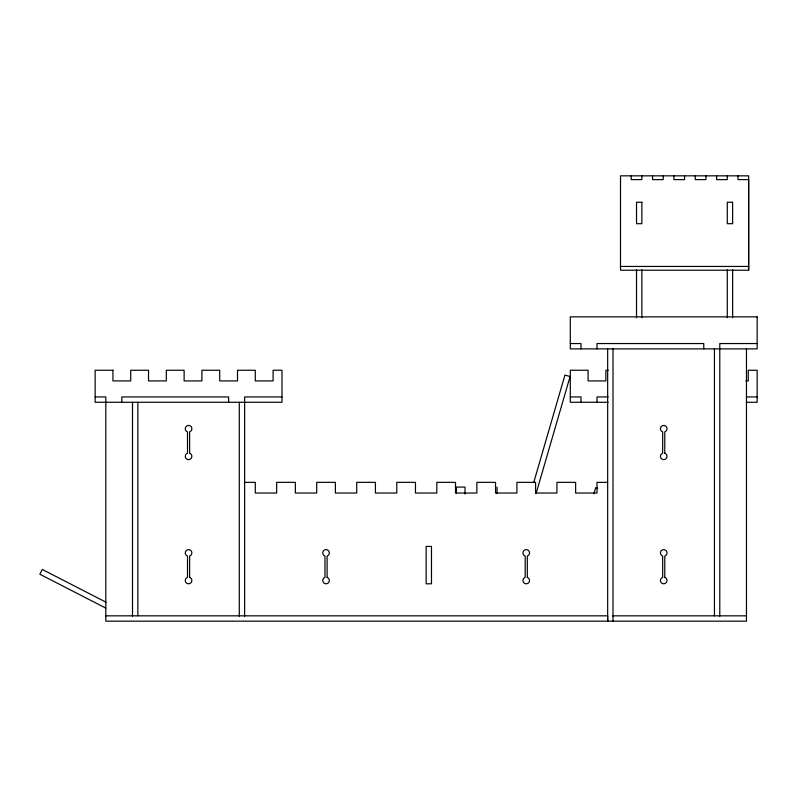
<?xml version="1.0" encoding="UTF-8"?>
<svg xmlns="http://www.w3.org/2000/svg" width="797" height="797" viewBox="0 0 797 797"><rect width="100%" height="100%" fill="white"/><g stroke="black" fill="none" stroke-linecap="round" stroke-linejoin="round"><path stroke-width="1.2" d="M748.642 270.213L748.642 175.838L620.504 175.838L620.504 270.213L748.642 270.213L748.642 179.614L737.962 179.614L737.962 175.838M533.711 482.574L564.943 375.058L570.074 376.543L536.062 493.622M593.934 493.682L595.678 487.704L597.72 488.302M620.504 266.437L748.642 266.437M570.293 343.547L580.973 343.547L580.973 348.887M757.15 343.547L719.781 343.547L719.781 616.211M608.26 370.246L605.879 370.246L605.879 380.916L588.086 380.916L588.086 370.246L570.293 370.246L570.293 402.276L608.161 402.276M745.882 380.916L748.253 380.916L748.253 370.246L757.15 370.246L757.15 402.276L746.301 402.276M95.142 396.936L105.812 396.936L105.812 621.162L746.47 621.162L746.47 348.887M281.999 396.936L244.629 396.936L244.629 616.24M570.293 396.936L580.973 396.936L580.973 402.276M608.161 396.936L596.983 396.936L596.983 402.276M746.301 396.936L757.15 396.936M244.629 482.354L255.299 482.354L255.299 493.034L276.659 493.034L276.659 482.354L295.348 482.354L295.348 493.034L316.698 493.034L316.698 482.354L335.388 482.354L335.388 493.034L356.737 493.034L356.737 482.354L375.427 482.354L375.427 493.034L396.776 493.034L396.776 482.354L415.466 482.354L415.466 493.034L436.826 493.034L436.826 482.354L455.505 482.354L455.505 493.034L476.865 493.034L476.865 482.354L495.545 482.354L495.545 493.034L516.904 493.034L516.904 482.354L535.594 482.354L535.594 493.034L556.944 493.034L556.944 482.354L575.633 482.354L575.633 493.034L596.983 493.034L596.983 482.354L607.663 482.354M105.812 615.832L607.663 615.832L607.663 621.162L607.663 348.887M612.494 615.832L746.47 615.832M106.101 602.253L42.291 569.457L39.85 574.209L105.862 608.131M732.622 269.784L732.622 317.734M727.282 175.838L727.282 179.614L716.603 179.614L716.603 175.838M727.282 269.784L727.282 317.734M714.441 348.887L714.441 615.832M705.933 175.838L705.933 179.614L695.253 179.614L695.253 175.838M703.761 348.887L703.761 343.547L596.983 343.547L596.983 348.887M684.573 175.838L684.573 179.614L673.893 179.614L673.893 175.838M663.224 175.838L663.224 179.614L652.544 179.614L652.544 175.838M641.864 175.838L641.864 179.614L631.184 179.614L631.184 175.838M641.864 269.784L641.864 317.734M636.524 269.784L636.524 317.734M613.003 348.887L613.003 621.162M497.029 487.067L497.029 493.403M465 494.04L465 487.067L456.452 487.067L456.452 493.403M239.289 402.276L239.289 616.24M228.609 402.276L228.609 396.936L121.831 396.936L121.831 402.276M137.851 402.276L137.851 615.832M132.511 402.276L132.511 616.211M641.864 202.259L636.524 202.259L636.524 223.698L641.864 223.698L641.864 202.259M732.622 202.259L727.282 202.259L727.282 223.698L732.622 223.698L732.622 202.259M757.15 316.857L570.293 316.857L570.293 348.887L757.15 348.887L757.15 316.857M112.935 370.246L95.142 370.246L95.142 402.276L281.999 402.276L281.999 370.246L273.102 370.246L273.102 380.916L255.299 380.916L255.299 370.246L237.506 370.246L237.506 380.916L219.713 380.916L219.713 370.246L201.91 370.246L201.91 380.916L184.117 380.916L184.117 370.246L166.324 370.246L166.324 380.916L148.531 380.916L148.531 370.246L130.728 370.246L130.728 380.916L112.935 380.916L112.935 370.246M431.486 546.423L426.146 546.423L426.146 583.793L431.486 583.793L431.486 546.423M664.788 453.204L664.788 431.854A3.288 3.288 0 0 0 666.372 426.784A3.288 3.288 0 0 0 661.072 426.784A3.288 3.288 0 0 0 662.656 431.854L662.656 453.204A3.288 3.288 0 0 0 661.072 458.275A3.288 3.288 0 0 0 666.372 458.275A3.288 3.288 0 0 0 664.788 453.204M664.788 577.387L664.788 556.037A3.288 3.288 0 0 0 666.372 550.966A3.288 3.288 0 0 0 661.072 550.966A3.288 3.288 0 0 0 662.656 556.037L662.656 577.387A3.288 3.288 0 0 0 661.072 582.448A3.288 3.288 0 0 0 666.372 582.448A3.288 3.288 0 0 0 664.788 577.387M527.315 577.387L527.315 556.037A3.288 3.288 0 0 0 528.899 550.966A3.288 3.288 0 0 0 523.589 550.966A3.288 3.288 0 0 0 525.183 556.037L525.183 577.387A3.288 3.288 0 0 0 523.589 582.448A3.288 3.288 0 0 0 528.899 582.448A3.288 3.288 0 0 0 527.315 577.387M327.109 577.387L327.109 556.037A3.288 3.288 0 0 0 328.693 550.966A3.288 3.288 0 0 0 323.393 550.966A3.288 3.288 0 0 0 324.977 556.037L324.977 577.387A3.288 3.288 0 0 0 323.393 582.448A3.288 3.288 0 0 0 328.693 582.448A3.288 3.288 0 0 0 327.109 577.387M189.636 453.204L189.636 431.854A3.288 3.288 0 0 0 191.22 426.784A3.288 3.288 0 0 0 185.91 426.784A3.288 3.288 0 0 0 187.504 431.854L187.504 453.204A3.288 3.288 0 0 0 185.91 458.275A3.288 3.288 0 0 0 191.22 458.275A3.288 3.288 0 0 0 189.636 453.204M189.636 577.387L189.636 556.037A3.288 3.288 0 0 0 191.22 550.966A3.288 3.288 0 0 0 185.91 550.966A3.288 3.288 0 0 0 187.504 556.037L187.504 577.387A3.288 3.288 0 0 0 185.91 582.448A3.288 3.288 0 0 0 191.22 582.448A3.288 3.288 0 0 0 189.636 577.387"/></g></svg>
